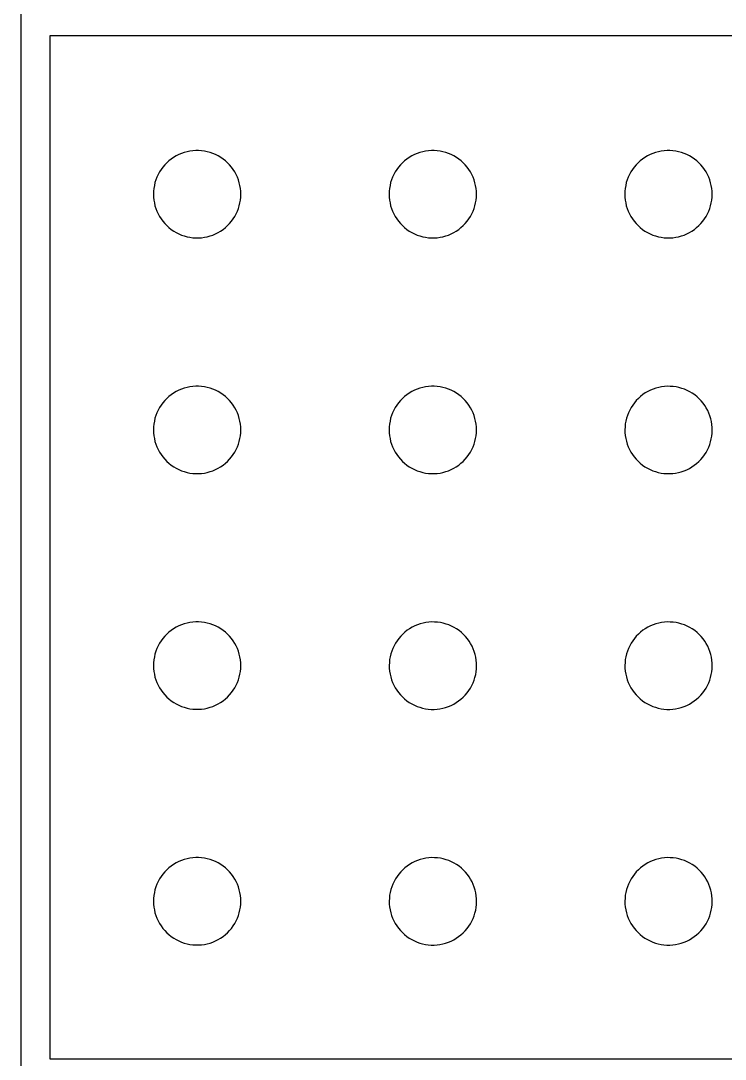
# Model space of a CAD drawing. Extents: x -75 to 75, y -42 to 42.
# Drawn here: x 30.59 to 42.55, y -5.03 to 12.59 of the extents above; entities that cross this region are included whole.
import ezdxf

# ---------------------------------------------------------------- set-up
doc = ezdxf.new("R2010")
doc.units = 0
doc.header["$MEASUREMENT"] = 0
doc.layers.get('0').update_dxf_attribs({"linetype": 'CONTINUOUS'})

msp = doc.modelspace()

# ---------------------------------------------------------------- linework, layer by layer
for p, q in [((30.594, 30.718), (30.594, -41.282)), ((31.094, 12.343), (52.094, 12.343)), ((31.094, -5.032), (31.094, 12.343)), ((33.148, 10.246), (33.109, 10.215)), ((33.188, 10.274), (33.148, 10.246)), ((33.231, 10.299), (33.188, 10.274)), ((33.275, 10.322), (33.231, 10.299)), ((33.321, 10.341), (33.275, 10.322)), ((33.368, 10.357), (33.321, 10.341)), ((33.416, 10.37), (33.368, 10.357)), ((33.464, 10.38), (33.416, 10.37)), ((33.513, 10.387), (33.464, 10.38)), ((33.563, 10.39), (33.513, 10.387)), ((33.613, 10.39), (33.563, 10.39)), ((33.662, 10.387), (33.613, 10.39)), ((33.711, 10.38), (33.662, 10.387)), ((33.76, 10.37), (33.711, 10.38)), ((33.808, 10.357), (33.76, 10.37)), ((33.854, 10.341), (33.808, 10.357)), ((33.9, 10.321), (33.854, 10.341)), ((33.944, 10.299), (33.9, 10.321)), ((33.987, 10.274), (33.944, 10.299)), ((34.028, 10.246), (33.987, 10.274)), ((34.067, 10.215), (34.028, 10.246)), ((37.148, 10.246), (37.109, 10.215)), ((37.188, 10.274), (37.148, 10.246)), ((37.231, 10.299), (37.188, 10.274)), ((37.275, 10.322), (37.231, 10.299)), ((37.321, 10.341), (37.275, 10.322)), ((37.368, 10.357), (37.321, 10.341)), ((37.416, 10.37), (37.368, 10.357)), ((37.464, 10.38), (37.416, 10.37)), ((37.513, 10.387), (37.464, 10.38)), ((37.563, 10.39), (37.513, 10.387)), ((37.613, 10.39), (37.563, 10.39)), ((37.662, 10.387), (37.613, 10.39)), ((37.711, 10.38), (37.662, 10.387)), ((37.76, 10.37), (37.711, 10.38)), ((37.808, 10.357), (37.76, 10.37)), ((37.854, 10.341), (37.808, 10.357)), ((37.9, 10.321), (37.854, 10.341)), ((37.944, 10.299), (37.9, 10.321)), ((37.987, 10.274), (37.944, 10.299)), ((38.028, 10.246), (37.987, 10.274)), ((38.067, 10.215), (38.028, 10.246)), ((41.148, 10.246), (41.109, 10.215)), ((41.188, 10.274), (41.148, 10.246)), ((41.231, 10.299), (41.188, 10.274)), ((41.275, 10.322), (41.231, 10.299)), ((41.321, 10.341), (41.275, 10.322)), ((41.368, 10.357), (41.321, 10.341)), ((41.416, 10.37), (41.368, 10.357)), ((41.464, 10.38), (41.416, 10.37)), ((41.513, 10.387), (41.464, 10.38)), ((41.563, 10.39), (41.513, 10.387)), ((41.613, 10.39), (41.563, 10.39)), ((41.662, 10.387), (41.613, 10.39)), ((41.711, 10.38), (41.662, 10.387)), ((41.76, 10.37), (41.711, 10.38)), ((41.808, 10.357), (41.76, 10.37)), ((41.854, 10.341), (41.808, 10.357)), ((41.9, 10.321), (41.854, 10.341)), ((41.944, 10.299), (41.9, 10.321)), ((41.987, 10.274), (41.944, 10.299)), ((42.028, 10.246), (41.987, 10.274)), ((42.067, 10.215), (42.028, 10.246)), ((32.976, 10.068), (32.949, 10.027)), ((33.005, 10.108), (32.976, 10.068)), ((33.037, 10.146), (33.005, 10.108)), ((33.072, 10.182), (33.037, 10.146)), ((33.109, 10.215), (33.072, 10.182)), ((34.103, 10.182), (34.067, 10.215)), ((34.138, 10.146), (34.103, 10.182)), ((34.17, 10.108), (34.138, 10.146)), ((34.199, 10.068), (34.17, 10.108)), ((34.226, 10.026), (34.199, 10.068)), ((36.976, 10.068), (36.949, 10.027)), ((37.005, 10.108), (36.976, 10.068)), ((37.037, 10.146), (37.005, 10.108)), ((37.072, 10.182), (37.037, 10.146)), ((37.109, 10.215), (37.072, 10.182)), ((38.103, 10.182), (38.067, 10.215)), ((38.138, 10.146), (38.103, 10.182)), ((38.17, 10.108), (38.138, 10.146)), ((38.199, 10.068), (38.17, 10.108)), ((38.226, 10.026), (38.199, 10.068)), ((40.976, 10.068), (40.949, 10.027)), ((41.005, 10.108), (40.976, 10.068)), ((41.037, 10.146), (41.005, 10.108)), ((41.072, 10.182), (41.037, 10.146)), ((41.109, 10.215), (41.072, 10.182)), ((42.103, 10.182), (42.067, 10.215)), ((42.138, 10.146), (42.103, 10.182)), ((42.17, 10.108), (42.138, 10.146)), ((42.199, 10.068), (42.17, 10.108)), ((42.226, 10.026), (42.199, 10.068)), ((32.887, 9.892), (32.872, 9.845)), ((32.905, 9.938), (32.887, 9.892)), ((32.925, 9.983), (32.905, 9.938)), ((32.949, 10.027), (32.925, 9.983)), ((34.25, 9.983), (34.226, 10.026)), ((34.27, 9.938), (34.25, 9.983)), ((34.288, 9.892), (34.27, 9.938)), ((34.303, 9.844), (34.288, 9.892)), ((36.887, 9.892), (36.872, 9.845)), ((36.905, 9.938), (36.887, 9.892)), ((36.925, 9.983), (36.905, 9.938)), ((36.949, 10.027), (36.925, 9.983)), ((38.25, 9.983), (38.226, 10.026)), ((38.27, 9.938), (38.25, 9.983)), ((38.288, 9.892), (38.27, 9.938)), ((38.303, 9.844), (38.288, 9.892)), ((40.887, 9.892), (40.872, 9.845)), ((40.905, 9.938), (40.887, 9.892)), ((40.925, 9.983), (40.905, 9.938)), ((40.949, 10.027), (40.925, 9.983)), ((42.25, 9.983), (42.226, 10.026)), ((42.27, 9.938), (42.25, 9.983)), ((42.288, 9.892), (42.27, 9.938)), ((42.303, 9.844), (42.288, 9.892)), ((32.847, 9.698), (32.846, 9.648)), ((32.852, 9.747), (32.847, 9.698)), ((32.861, 9.796), (32.852, 9.747)), ((32.872, 9.845), (32.861, 9.796)), ((34.314, 9.796), (34.303, 9.844)), ((34.323, 9.747), (34.314, 9.796)), ((34.327, 9.698), (34.323, 9.747)), ((34.329, 9.648), (34.327, 9.698)), ((36.847, 9.698), (36.846, 9.648)), ((36.852, 9.747), (36.847, 9.698)), ((36.861, 9.796), (36.852, 9.747)), ((36.872, 9.845), (36.861, 9.796)), ((38.314, 9.796), (38.303, 9.844)), ((38.323, 9.747), (38.314, 9.796)), ((38.327, 9.698), (38.323, 9.747)), ((38.329, 9.648), (38.327, 9.698)), ((40.847, 9.698), (40.846, 9.648)), ((40.852, 9.747), (40.847, 9.698)), ((40.861, 9.796), (40.852, 9.747)), ((40.872, 9.845), (40.861, 9.796)), ((42.314, 9.796), (42.303, 9.844)), ((42.323, 9.747), (42.314, 9.796)), ((42.327, 9.698), (42.323, 9.747)), ((42.329, 9.648), (42.327, 9.698)), ((32.846, 9.648), (32.848, 9.599)), ((32.848, 9.599), (32.853, 9.55)), ((32.853, 9.55), (32.861, 9.501)), ((34.314, 9.501), (34.322, 9.55)), ((34.322, 9.55), (34.327, 9.599)), ((34.327, 9.599), (34.329, 9.648)), ((36.846, 9.648), (36.848, 9.599)), ((36.848, 9.599), (36.853, 9.55)), ((36.853, 9.55), (36.861, 9.501)), ((38.314, 9.501), (38.322, 9.55)), ((38.322, 9.55), (38.327, 9.599)), ((38.327, 9.599), (38.329, 9.648)), ((40.846, 9.648), (40.848, 9.599)), ((40.848, 9.599), (40.853, 9.55)), ((40.853, 9.55), (40.861, 9.501)), ((42.314, 9.501), (42.322, 9.55)), ((42.322, 9.55), (42.327, 9.599)), ((42.327, 9.599), (42.329, 9.648)), ((32.861, 9.501), (32.872, 9.452)), ((32.872, 9.452), (32.887, 9.405)), ((32.887, 9.405), (32.905, 9.359)), ((32.905, 9.359), (32.926, 9.314)), ((34.249, 9.314), (34.27, 9.359)), ((34.27, 9.359), (34.288, 9.405)), ((34.288, 9.405), (34.303, 9.452)), ((34.303, 9.452), (34.314, 9.501)), ((36.861, 9.501), (36.872, 9.452)), ((36.872, 9.452), (36.887, 9.405)), ((36.887, 9.405), (36.905, 9.359)), ((36.905, 9.359), (36.926, 9.314)), ((38.249, 9.314), (38.27, 9.359)), ((38.27, 9.359), (38.288, 9.405)), ((38.288, 9.405), (38.303, 9.452)), ((38.303, 9.452), (38.314, 9.501)), ((40.861, 9.501), (40.872, 9.452)), ((40.872, 9.452), (40.887, 9.405)), ((40.887, 9.405), (40.905, 9.359)), ((40.905, 9.359), (40.926, 9.314)), ((42.249, 9.314), (42.27, 9.359)), ((42.27, 9.359), (42.288, 9.405)), ((42.288, 9.405), (42.303, 9.452)), ((42.303, 9.452), (42.314, 9.501)), ((32.926, 9.314), (32.95, 9.27)), ((32.95, 9.27), (32.976, 9.229)), ((32.976, 9.229), (33.006, 9.189)), ((33.006, 9.189), (33.038, 9.151)), ((34.137, 9.151), (34.169, 9.189)), ((34.169, 9.189), (34.199, 9.229)), ((34.199, 9.229), (34.225, 9.271)), ((34.225, 9.271), (34.249, 9.314)), ((36.926, 9.314), (36.95, 9.27)), ((36.95, 9.27), (36.976, 9.229)), ((36.976, 9.229), (37.006, 9.189)), ((37.006, 9.189), (37.038, 9.151)), ((38.137, 9.151), (38.169, 9.189)), ((38.169, 9.189), (38.199, 9.229)), ((38.199, 9.229), (38.225, 9.271)), ((38.225, 9.271), (38.249, 9.314)), ((40.926, 9.314), (40.95, 9.27)), ((40.95, 9.27), (40.976, 9.229)), ((40.976, 9.229), (41.006, 9.189)), ((41.006, 9.189), (41.038, 9.151)), ((42.137, 9.151), (42.169, 9.189)), ((42.169, 9.189), (42.199, 9.229)), ((42.199, 9.229), (42.225, 9.271)), ((42.225, 9.271), (42.249, 9.314)), ((33.038, 9.151), (33.072, 9.115)), ((33.072, 9.115), (33.109, 9.082)), ((33.109, 9.082), (33.148, 9.051)), ((33.148, 9.051), (33.189, 9.023)), ((33.189, 9.023), (33.232, 8.998)), ((33.232, 8.998), (33.276, 8.975)), ((33.9, 8.976), (33.944, 8.998)), ((33.944, 8.998), (33.986, 9.023)), ((33.986, 9.023), (34.027, 9.051)), ((34.027, 9.051), (34.066, 9.082)), ((34.066, 9.082), (34.103, 9.115)), ((34.103, 9.115), (34.137, 9.151)), ((37.038, 9.151), (37.072, 9.115)), ((37.072, 9.115), (37.109, 9.082)), ((37.109, 9.082), (37.148, 9.051)), ((37.148, 9.051), (37.189, 9.023)), ((37.189, 9.023), (37.232, 8.998)), ((37.232, 8.998), (37.276, 8.975)), ((37.9, 8.976), (37.944, 8.998)), ((37.944, 8.998), (37.986, 9.023)), ((37.986, 9.023), (38.027, 9.051)), ((38.027, 9.051), (38.066, 9.082)), ((38.066, 9.082), (38.103, 9.115)), ((38.103, 9.115), (38.137, 9.151)), ((41.038, 9.151), (41.072, 9.115)), ((41.072, 9.115), (41.109, 9.082)), ((41.109, 9.082), (41.148, 9.051)), ((41.148, 9.051), (41.189, 9.023)), ((41.189, 9.023), (41.232, 8.998)), ((41.232, 8.998), (41.276, 8.975)), ((41.9, 8.976), (41.944, 8.998)), ((41.944, 8.998), (41.986, 9.023)), ((41.986, 9.023), (42.027, 9.051)), ((42.027, 9.051), (42.066, 9.082)), ((42.066, 9.082), (42.103, 9.115)), ((42.103, 9.115), (42.137, 9.151)), ((33.276, 8.975), (33.321, 8.956)), ((33.321, 8.956), (33.368, 8.94)), ((33.368, 8.94), (33.416, 8.927)), ((33.416, 8.927), (33.464, 8.917)), ((33.464, 8.917), (33.513, 8.911)), ((33.513, 8.911), (33.563, 8.907)), ((33.563, 8.907), (33.612, 8.907)), ((33.612, 8.907), (33.662, 8.911)), ((33.662, 8.911), (33.711, 8.917)), ((33.711, 8.917), (33.759, 8.927)), ((33.759, 8.927), (33.807, 8.94)), ((33.807, 8.94), (33.854, 8.956)), ((33.854, 8.956), (33.9, 8.976)), ((37.276, 8.975), (37.321, 8.956)), ((37.321, 8.956), (37.368, 8.94)), ((37.368, 8.94), (37.416, 8.927)), ((37.416, 8.927), (37.464, 8.917)), ((37.464, 8.917), (37.513, 8.911)), ((37.513, 8.911), (37.563, 8.907)), ((37.563, 8.907), (37.612, 8.907)), ((37.612, 8.907), (37.662, 8.911)), ((37.662, 8.911), (37.711, 8.917)), ((37.711, 8.917), (37.759, 8.927)), ((37.759, 8.927), (37.807, 8.94)), ((37.807, 8.94), (37.854, 8.956)), ((37.854, 8.956), (37.9, 8.976)), ((41.276, 8.975), (41.321, 8.956)), ((41.321, 8.956), (41.368, 8.94)), ((41.368, 8.94), (41.416, 8.927)), ((41.416, 8.927), (41.464, 8.917)), ((41.464, 8.917), (41.513, 8.911)), ((41.513, 8.911), (41.563, 8.907)), ((41.563, 8.907), (41.612, 8.907)), ((41.612, 8.907), (41.662, 8.911)), ((41.662, 8.911), (41.711, 8.917)), ((41.711, 8.917), (41.759, 8.927)), ((41.759, 8.927), (41.807, 8.94)), ((41.807, 8.94), (41.854, 8.956)), ((41.854, 8.956), (41.9, 8.976)), ((33.368, 6.357), (33.321, 6.341)), ((33.416, 6.37), (33.368, 6.357)), ((33.464, 6.38), (33.416, 6.37)), ((33.513, 6.387), (33.464, 6.38)), ((33.563, 6.39), (33.513, 6.387)), ((33.613, 6.39), (33.563, 6.39)), ((33.662, 6.387), (33.613, 6.39)), ((33.711, 6.38), (33.662, 6.387)), ((33.76, 6.37), (33.711, 6.38)), ((33.808, 6.357), (33.76, 6.37)), ((33.854, 6.341), (33.808, 6.357)), ((37.368, 6.357), (37.321, 6.341)), ((37.416, 6.37), (37.368, 6.357)), ((37.464, 6.38), (37.416, 6.37)), ((37.513, 6.387), (37.464, 6.38)), ((37.563, 6.39), (37.513, 6.387)), ((37.613, 6.39), (37.563, 6.39)), ((37.662, 6.387), (37.613, 6.39)), ((37.711, 6.38), (37.662, 6.387)), ((37.76, 6.37), (37.711, 6.38)), ((37.808, 6.357), (37.76, 6.37)), ((37.854, 6.341), (37.808, 6.357)), ((41.374, 6.357), (41.327, 6.341)), ((41.422, 6.37), (41.374, 6.357)), ((41.47, 6.379), (41.422, 6.37)), ((41.52, 6.386), (41.47, 6.379)), ((41.569, 6.389), (41.52, 6.386)), ((41.619, 6.388), (41.569, 6.389)), ((41.668, 6.385), (41.619, 6.388)), ((41.717, 6.378), (41.668, 6.385)), ((41.766, 6.368), (41.717, 6.378)), ((41.813, 6.354), (41.766, 6.368)), ((41.86, 6.338), (41.813, 6.354)), ((33.072, 6.182), (33.037, 6.146)), ((33.109, 6.215), (33.072, 6.182)), ((33.148, 6.246), (33.109, 6.215)), ((33.188, 6.274), (33.148, 6.246)), ((33.231, 6.299), (33.188, 6.274)), ((33.275, 6.322), (33.231, 6.299)), ((33.321, 6.341), (33.275, 6.322)), ((33.9, 6.321), (33.854, 6.341)), ((33.944, 6.299), (33.9, 6.321)), ((33.987, 6.274), (33.944, 6.299)), ((34.028, 6.246), (33.987, 6.274)), ((34.067, 6.215), (34.028, 6.246)), ((34.103, 6.182), (34.067, 6.215)), ((34.138, 6.146), (34.103, 6.182)), ((37.072, 6.182), (37.037, 6.146)), ((37.109, 6.215), (37.072, 6.182)), ((37.148, 6.246), (37.109, 6.215)), ((37.188, 6.274), (37.148, 6.246)), ((37.231, 6.299), (37.188, 6.274)), ((37.275, 6.322), (37.231, 6.299)), ((37.321, 6.341), (37.275, 6.322)), ((37.9, 6.321), (37.854, 6.341)), ((37.944, 6.299), (37.9, 6.321)), ((37.987, 6.274), (37.944, 6.299)), ((38.028, 6.246), (37.987, 6.274)), ((38.067, 6.215), (38.028, 6.246)), ((38.103, 6.182), (38.067, 6.215)), ((38.138, 6.146), (38.103, 6.182)), ((41.077, 6.183), (41.042, 6.148)), ((41.114, 6.216), (41.077, 6.183)), ((41.153, 6.247), (41.114, 6.216)), ((41.194, 6.275), (41.153, 6.247)), ((41.237, 6.3), (41.194, 6.275)), ((41.281, 6.322), (41.237, 6.3)), ((41.327, 6.341), (41.281, 6.322)), ((41.906, 6.318), (41.86, 6.338)), ((41.95, 6.295), (41.906, 6.318)), ((41.992, 6.27), (41.95, 6.295)), ((42.033, 6.242), (41.992, 6.27)), ((42.072, 6.211), (42.033, 6.242)), ((42.108, 6.177), (42.072, 6.211)), ((42.142, 6.141), (42.108, 6.177)), ((32.949, 6.027), (32.925, 5.983)), ((32.976, 6.068), (32.949, 6.027)), ((33.005, 6.108), (32.976, 6.068)), ((33.037, 6.146), (33.005, 6.108)), ((34.17, 6.108), (34.138, 6.146)), ((34.199, 6.068), (34.17, 6.108)), ((34.226, 6.026), (34.199, 6.068)), ((34.25, 5.983), (34.226, 6.026)), ((36.949, 6.027), (36.925, 5.983)), ((36.976, 6.068), (36.949, 6.027)), ((37.005, 6.108), (36.976, 6.068)), ((37.037, 6.146), (37.005, 6.108)), ((38.17, 6.108), (38.138, 6.146)), ((38.199, 6.068), (38.17, 6.108)), ((38.226, 6.026), (38.199, 6.068)), ((38.25, 5.983), (38.226, 6.026)), ((40.953, 6.029), (40.929, 5.986)), ((40.98, 6.071), (40.953, 6.029)), ((41.01, 6.11), (40.98, 6.071)), ((41.042, 6.148), (41.01, 6.11)), ((42.174, 6.103), (42.142, 6.141)), ((42.203, 6.063), (42.174, 6.103)), ((42.23, 6.021), (42.203, 6.063)), ((42.253, 5.978), (42.23, 6.021)), ((32.872, 5.845), (32.861, 5.796)), ((32.887, 5.892), (32.872, 5.845)), ((32.905, 5.938), (32.887, 5.892)), ((32.925, 5.983), (32.905, 5.938)), ((34.27, 5.938), (34.25, 5.983)), ((34.288, 5.892), (34.27, 5.938)), ((34.303, 5.844), (34.288, 5.892)), ((34.314, 5.796), (34.303, 5.844)), ((36.872, 5.845), (36.861, 5.796)), ((36.887, 5.892), (36.872, 5.845)), ((36.905, 5.938), (36.887, 5.892)), ((36.925, 5.983), (36.905, 5.938)), ((38.27, 5.938), (38.25, 5.983)), ((38.288, 5.892), (38.27, 5.938)), ((38.303, 5.844), (38.288, 5.892)), ((38.314, 5.796), (38.303, 5.844)), ((40.875, 5.847), (40.863, 5.799)), ((40.89, 5.894), (40.875, 5.847)), ((40.908, 5.941), (40.89, 5.894)), ((40.929, 5.986), (40.908, 5.941)), ((42.274, 5.933), (42.253, 5.978)), ((42.291, 5.886), (42.274, 5.933)), ((42.306, 5.839), (42.291, 5.886)), ((42.317, 5.791), (42.306, 5.839)), ((32.847, 5.698), (32.846, 5.648)), ((32.846, 5.648), (32.848, 5.599)), ((32.852, 5.747), (32.847, 5.698)), ((32.861, 5.796), (32.852, 5.747)), ((34.323, 5.747), (34.314, 5.796)), ((34.327, 5.698), (34.323, 5.747)), ((34.329, 5.648), (34.327, 5.698)), ((34.327, 5.599), (34.329, 5.648)), ((36.847, 5.698), (36.846, 5.648)), ((36.846, 5.648), (36.848, 5.599)), ((36.852, 5.747), (36.847, 5.698)), ((36.861, 5.796), (36.852, 5.747)), ((38.323, 5.747), (38.314, 5.796)), ((38.327, 5.698), (38.323, 5.747)), ((38.329, 5.648), (38.327, 5.698)), ((38.327, 5.599), (38.329, 5.648)), ((40.85, 5.701), (40.848, 5.651)), ((40.848, 5.651), (40.849, 5.602)), ((40.855, 5.75), (40.85, 5.701)), ((40.863, 5.799), (40.855, 5.75)), ((42.325, 5.742), (42.317, 5.791)), ((42.33, 5.692), (42.325, 5.742)), ((42.329, 5.593), (42.331, 5.643)), ((42.331, 5.643), (42.33, 5.692)), ((32.848, 5.599), (32.853, 5.55)), ((32.853, 5.55), (32.861, 5.501)), ((32.861, 5.501), (32.872, 5.452)), ((34.303, 5.452), (34.314, 5.501)), ((34.314, 5.501), (34.322, 5.55)), ((34.322, 5.55), (34.327, 5.599)), ((36.848, 5.599), (36.853, 5.55)), ((36.853, 5.55), (36.861, 5.501)), ((36.861, 5.501), (36.872, 5.452)), ((38.303, 5.452), (38.314, 5.501)), ((38.314, 5.501), (38.322, 5.55)), ((38.322, 5.55), (38.327, 5.599)), ((40.849, 5.602), (40.854, 5.552)), ((40.854, 5.552), (40.862, 5.503)), ((40.862, 5.503), (40.873, 5.455)), ((42.303, 5.447), (42.315, 5.495)), ((42.315, 5.495), (42.324, 5.544)), ((42.324, 5.544), (42.329, 5.593)), ((32.872, 5.452), (32.887, 5.405)), ((32.887, 5.405), (32.905, 5.359)), ((32.905, 5.359), (32.926, 5.314)), ((32.926, 5.314), (32.95, 5.27)), ((34.225, 5.271), (34.249, 5.314)), ((34.249, 5.314), (34.27, 5.359)), ((34.27, 5.359), (34.288, 5.405)), ((34.288, 5.405), (34.303, 5.452)), ((36.872, 5.452), (36.887, 5.405)), ((36.887, 5.405), (36.905, 5.359)), ((36.905, 5.359), (36.926, 5.314)), ((36.926, 5.314), (36.95, 5.27)), ((38.225, 5.271), (38.249, 5.314)), ((38.249, 5.314), (38.27, 5.359)), ((38.27, 5.359), (38.288, 5.405)), ((38.288, 5.405), (38.303, 5.452)), ((40.873, 5.455), (40.887, 5.408)), ((40.887, 5.408), (40.905, 5.361)), ((40.905, 5.361), (40.926, 5.316)), ((40.926, 5.316), (40.949, 5.273)), ((42.225, 5.266), (42.249, 5.309)), ((42.249, 5.309), (42.27, 5.354)), ((42.27, 5.354), (42.288, 5.4)), ((42.288, 5.4), (42.303, 5.447)), ((32.95, 5.27), (32.976, 5.229)), ((32.976, 5.229), (33.006, 5.189)), ((33.006, 5.189), (33.038, 5.151)), ((33.038, 5.151), (33.072, 5.115)), ((33.072, 5.115), (33.109, 5.082)), ((34.066, 5.082), (34.103, 5.115)), ((34.103, 5.115), (34.137, 5.151)), ((34.137, 5.151), (34.169, 5.189)), ((34.169, 5.189), (34.199, 5.229)), ((34.199, 5.229), (34.225, 5.271)), ((36.95, 5.27), (36.976, 5.229)), ((36.976, 5.229), (37.006, 5.189)), ((37.006, 5.189), (37.038, 5.151)), ((37.038, 5.151), (37.072, 5.115)), ((37.072, 5.115), (37.109, 5.082)), ((38.066, 5.082), (38.103, 5.115)), ((38.103, 5.115), (38.137, 5.151)), ((38.137, 5.151), (38.169, 5.189)), ((38.169, 5.189), (38.199, 5.229)), ((38.199, 5.229), (38.225, 5.271)), ((40.949, 5.273), (40.976, 5.231)), ((40.976, 5.231), (41.005, 5.191)), ((41.005, 5.191), (41.037, 5.153)), ((41.037, 5.153), (41.071, 5.117)), ((41.071, 5.117), (41.108, 5.083)), ((42.102, 5.111), (42.137, 5.147)), ((42.137, 5.147), (42.169, 5.184)), ((42.169, 5.184), (42.198, 5.224)), ((42.198, 5.224), (42.225, 5.266)), ((33.109, 5.082), (33.148, 5.051)), ((33.148, 5.051), (33.189, 5.023)), ((33.189, 5.023), (33.232, 4.998)), ((33.232, 4.998), (33.276, 4.975)), ((33.276, 4.975), (33.321, 4.956)), ((33.321, 4.956), (33.368, 4.94)), ((33.368, 4.94), (33.416, 4.927)), ((33.759, 4.927), (33.807, 4.94)), ((33.807, 4.94), (33.854, 4.956)), ((33.854, 4.956), (33.9, 4.976)), ((33.9, 4.976), (33.944, 4.998)), ((33.944, 4.998), (33.986, 5.023)), ((33.986, 5.023), (34.027, 5.051)), ((34.027, 5.051), (34.066, 5.082)), ((37.109, 5.082), (37.148, 5.051)), ((37.148, 5.051), (37.189, 5.023)), ((37.189, 5.023), (37.232, 4.998)), ((37.232, 4.998), (37.276, 4.975)), ((37.276, 4.975), (37.321, 4.956)), ((37.321, 4.956), (37.368, 4.94)), ((37.368, 4.94), (37.416, 4.927)), ((37.759, 4.927), (37.807, 4.94)), ((37.807, 4.94), (37.854, 4.956)), ((37.854, 4.956), (37.9, 4.976)), ((37.9, 4.976), (37.944, 4.998)), ((37.944, 4.998), (37.986, 5.023)), ((37.986, 5.023), (38.027, 5.051)), ((38.027, 5.051), (38.066, 5.082)), ((41.108, 5.083), (41.147, 5.052)), ((41.147, 5.052), (41.187, 5.024)), ((41.187, 5.024), (41.23, 4.999)), ((41.23, 4.999), (41.274, 4.976)), ((41.274, 4.976), (41.32, 4.956)), ((41.32, 4.956), (41.367, 4.94)), ((41.367, 4.94), (41.415, 4.926)), ((41.757, 4.925), (41.805, 4.938)), ((41.805, 4.938), (41.852, 4.954)), ((41.852, 4.954), (41.898, 4.973)), ((41.898, 4.973), (41.942, 4.995)), ((41.942, 4.995), (41.985, 5.02)), ((41.985, 5.02), (42.026, 5.048)), ((42.026, 5.048), (42.065, 5.078)), ((42.065, 5.078), (42.102, 5.111)), ((33.416, 4.927), (33.464, 4.917)), ((33.464, 4.917), (33.513, 4.911)), ((33.513, 4.911), (33.563, 4.907)), ((33.563, 4.907), (33.612, 4.907)), ((33.612, 4.907), (33.662, 4.911)), ((33.662, 4.911), (33.711, 4.917)), ((33.711, 4.917), (33.759, 4.927)), ((37.416, 4.927), (37.464, 4.917)), ((37.464, 4.917), (37.513, 4.911)), ((37.513, 4.911), (37.563, 4.907)), ((37.563, 4.907), (37.612, 4.907)), ((37.612, 4.907), (37.662, 4.911)), ((37.662, 4.911), (37.711, 4.917)), ((37.711, 4.917), (37.759, 4.927)), ((41.415, 4.926), (41.463, 4.916)), ((41.463, 4.916), (41.511, 4.91)), ((41.511, 4.91), (41.56, 4.906)), ((41.56, 4.906), (41.61, 4.906)), ((41.61, 4.906), (41.659, 4.909)), ((41.659, 4.909), (41.709, 4.915)), ((41.709, 4.915), (41.757, 4.925)), ((33.231, 2.299), (33.188, 2.274)), ((33.275, 2.322), (33.231, 2.299)), ((33.321, 2.341), (33.275, 2.322)), ((33.368, 2.357), (33.321, 2.341)), ((33.416, 2.37), (33.368, 2.357)), ((33.464, 2.38), (33.416, 2.37)), ((33.513, 2.387), (33.464, 2.38)), ((33.563, 2.39), (33.513, 2.387)), ((33.613, 2.39), (33.563, 2.39)), ((33.662, 2.387), (33.613, 2.39)), ((33.711, 2.38), (33.662, 2.387)), ((33.76, 2.37), (33.711, 2.38)), ((33.808, 2.357), (33.76, 2.37)), ((33.854, 2.341), (33.808, 2.357)), ((33.9, 2.321), (33.854, 2.341)), ((33.944, 2.299), (33.9, 2.321)), ((33.987, 2.274), (33.944, 2.299)), ((37.237, 2.3), (37.194, 2.275)), ((37.281, 2.322), (37.237, 2.3)), ((37.327, 2.341), (37.281, 2.322)), ((37.374, 2.357), (37.327, 2.341)), ((37.422, 2.37), (37.374, 2.357)), ((37.47, 2.379), (37.422, 2.37)), ((37.52, 2.386), (37.47, 2.379)), ((37.569, 2.389), (37.52, 2.386)), ((37.619, 2.388), (37.569, 2.389)), ((37.668, 2.385), (37.619, 2.388)), ((37.717, 2.378), (37.668, 2.385)), ((37.766, 2.368), (37.717, 2.378)), ((37.813, 2.354), (37.766, 2.368)), ((37.86, 2.338), (37.813, 2.354)), ((37.906, 2.318), (37.86, 2.338)), ((37.95, 2.295), (37.906, 2.318)), ((37.992, 2.27), (37.95, 2.295)), ((41.237, 2.3), (41.194, 2.275)), ((41.281, 2.322), (41.237, 2.3)), ((41.327, 2.341), (41.281, 2.322)), ((41.374, 2.357), (41.327, 2.341)), ((41.422, 2.37), (41.374, 2.357)), ((41.47, 2.379), (41.422, 2.37)), ((41.52, 2.386), (41.47, 2.379)), ((41.569, 2.389), (41.52, 2.386)), ((41.619, 2.388), (41.569, 2.389)), ((41.668, 2.385), (41.619, 2.388)), ((41.717, 2.378), (41.668, 2.385)), ((41.766, 2.368), (41.717, 2.378)), ((41.813, 2.354), (41.766, 2.368)), ((41.86, 2.338), (41.813, 2.354)), ((41.906, 2.318), (41.86, 2.338)), ((41.95, 2.295), (41.906, 2.318)), ((41.992, 2.27), (41.95, 2.295)), ((33.037, 2.146), (33.005, 2.108)), ((33.072, 2.182), (33.037, 2.146)), ((33.109, 2.215), (33.072, 2.182)), ((33.148, 2.246), (33.109, 2.215)), ((33.188, 2.274), (33.148, 2.246)), ((34.028, 2.246), (33.987, 2.274)), ((34.067, 2.215), (34.028, 2.246)), ((34.103, 2.182), (34.067, 2.215)), ((34.138, 2.146), (34.103, 2.182)), ((34.17, 2.108), (34.138, 2.146)), ((37.042, 2.148), (37.01, 2.11)), ((37.077, 2.183), (37.042, 2.148)), ((37.114, 2.216), (37.077, 2.183)), ((37.153, 2.247), (37.114, 2.216)), ((37.194, 2.275), (37.153, 2.247)), ((38.033, 2.242), (37.992, 2.27)), ((38.072, 2.211), (38.033, 2.242)), ((38.108, 2.177), (38.072, 2.211)), ((38.142, 2.141), (38.108, 2.177)), ((38.174, 2.103), (38.142, 2.141)), ((41.042, 2.148), (41.01, 2.11)), ((41.077, 2.183), (41.042, 2.148)), ((41.114, 2.216), (41.077, 2.183)), ((41.153, 2.247), (41.114, 2.216)), ((41.194, 2.275), (41.153, 2.247)), ((42.033, 2.242), (41.992, 2.27)), ((42.072, 2.211), (42.033, 2.242)), ((42.108, 2.177), (42.072, 2.211)), ((42.142, 2.141), (42.108, 2.177)), ((42.174, 2.103), (42.142, 2.141)), ((32.925, 1.983), (32.905, 1.938)), ((32.949, 2.027), (32.925, 1.983)), ((32.976, 2.068), (32.949, 2.027)), ((33.005, 2.108), (32.976, 2.068)), ((34.199, 2.068), (34.17, 2.108)), ((34.226, 2.026), (34.199, 2.068)), ((34.25, 1.983), (34.226, 2.026)), ((34.27, 1.938), (34.25, 1.983)), ((36.908, 1.941), (36.89, 1.894)), ((36.929, 1.986), (36.908, 1.941)), ((36.953, 2.029), (36.929, 1.986)), ((36.98, 2.071), (36.953, 2.029)), ((37.01, 2.11), (36.98, 2.071)), ((38.203, 2.063), (38.174, 2.103)), ((38.23, 2.021), (38.203, 2.063)), ((38.253, 1.978), (38.23, 2.021)), ((38.274, 1.933), (38.253, 1.978)), ((40.908, 1.941), (40.89, 1.894)), ((40.929, 1.986), (40.908, 1.941)), ((40.953, 2.029), (40.929, 1.986)), ((40.98, 2.071), (40.953, 2.029)), ((41.01, 2.11), (40.98, 2.071)), ((42.203, 2.063), (42.174, 2.103)), ((42.23, 2.021), (42.203, 2.063)), ((42.253, 1.978), (42.23, 2.021)), ((42.274, 1.933), (42.253, 1.978)), ((32.861, 1.796), (32.852, 1.747)), ((32.872, 1.845), (32.861, 1.796)), ((32.887, 1.892), (32.872, 1.845)), ((32.905, 1.938), (32.887, 1.892)), ((34.288, 1.892), (34.27, 1.938)), ((34.303, 1.844), (34.288, 1.892)), ((34.314, 1.796), (34.303, 1.844)), ((34.323, 1.747), (34.314, 1.796)), ((36.863, 1.799), (36.855, 1.75)), ((36.875, 1.847), (36.863, 1.799)), ((36.89, 1.894), (36.875, 1.847)), ((38.291, 1.886), (38.274, 1.933)), ((38.306, 1.839), (38.291, 1.886)), ((38.317, 1.791), (38.306, 1.839)), ((38.325, 1.742), (38.317, 1.791)), ((40.863, 1.799), (40.855, 1.75)), ((40.875, 1.847), (40.863, 1.799)), ((40.89, 1.894), (40.875, 1.847)), ((42.291, 1.886), (42.274, 1.933)), ((42.306, 1.839), (42.291, 1.886)), ((42.317, 1.791), (42.306, 1.839)), ((42.325, 1.742), (42.317, 1.791)), ((32.847, 1.698), (32.846, 1.648)), ((32.846, 1.648), (32.848, 1.599)), ((32.852, 1.747), (32.847, 1.698)), ((32.848, 1.599), (32.853, 1.55)), ((34.322, 1.55), (34.327, 1.599)), ((34.327, 1.698), (34.323, 1.747)), ((34.329, 1.648), (34.327, 1.698)), ((34.327, 1.599), (34.329, 1.648)), ((36.85, 1.701), (36.848, 1.651)), ((36.848, 1.651), (36.849, 1.602)), ((36.849, 1.602), (36.854, 1.552)), ((36.855, 1.75), (36.85, 1.701)), ((38.324, 1.544), (38.329, 1.593)), ((38.33, 1.692), (38.325, 1.742)), ((38.329, 1.593), (38.331, 1.643)), ((38.331, 1.643), (38.33, 1.692)), ((40.85, 1.701), (40.848, 1.651)), ((40.848, 1.651), (40.849, 1.602)), ((40.849, 1.602), (40.854, 1.552)), ((40.855, 1.75), (40.85, 1.701)), ((42.324, 1.544), (42.329, 1.593)), ((42.33, 1.692), (42.325, 1.742)), ((42.329, 1.593), (42.331, 1.643)), ((42.331, 1.643), (42.33, 1.692)), ((32.853, 1.55), (32.861, 1.501)), ((32.861, 1.501), (32.872, 1.452)), ((32.872, 1.452), (32.887, 1.405)), ((34.288, 1.405), (34.303, 1.452)), ((34.303, 1.452), (34.314, 1.501)), ((34.314, 1.501), (34.322, 1.55)), ((36.854, 1.552), (36.862, 1.503)), ((36.862, 1.503), (36.873, 1.455)), ((36.873, 1.455), (36.887, 1.408)), ((38.288, 1.4), (38.303, 1.447)), ((38.303, 1.447), (38.315, 1.495)), ((38.315, 1.495), (38.324, 1.544)), ((40.854, 1.552), (40.862, 1.503)), ((40.862, 1.503), (40.873, 1.455)), ((40.873, 1.455), (40.887, 1.408)), ((42.288, 1.4), (42.303, 1.447)), ((42.303, 1.447), (42.315, 1.495)), ((42.315, 1.495), (42.324, 1.544)), ((32.887, 1.405), (32.905, 1.359)), ((32.905, 1.359), (32.926, 1.314)), ((32.926, 1.314), (32.95, 1.27)), ((32.95, 1.27), (32.976, 1.229)), ((34.199, 1.229), (34.225, 1.271)), ((34.225, 1.271), (34.249, 1.314)), ((34.249, 1.314), (34.27, 1.359)), ((34.27, 1.359), (34.288, 1.405)), ((36.887, 1.408), (36.905, 1.361)), ((36.905, 1.361), (36.926, 1.316)), ((36.926, 1.316), (36.949, 1.273)), ((36.949, 1.273), (36.976, 1.231)), ((38.198, 1.224), (38.225, 1.266)), ((38.225, 1.266), (38.249, 1.309)), ((38.249, 1.309), (38.27, 1.354)), ((38.27, 1.354), (38.288, 1.4)), ((40.887, 1.408), (40.905, 1.361)), ((40.905, 1.361), (40.926, 1.316)), ((40.926, 1.316), (40.949, 1.273)), ((40.949, 1.273), (40.976, 1.231)), ((42.198, 1.224), (42.225, 1.266)), ((42.225, 1.266), (42.249, 1.309)), ((42.249, 1.309), (42.27, 1.354)), ((42.27, 1.354), (42.288, 1.4)), ((32.976, 1.229), (33.006, 1.189)), ((33.006, 1.189), (33.038, 1.151)), ((33.038, 1.151), (33.072, 1.115)), ((33.072, 1.115), (33.109, 1.082)), ((33.109, 1.082), (33.148, 1.051)), ((34.027, 1.051), (34.066, 1.082)), ((34.066, 1.082), (34.103, 1.115)), ((34.103, 1.115), (34.137, 1.151)), ((34.137, 1.151), (34.169, 1.189)), ((34.169, 1.189), (34.199, 1.229)), ((36.976, 1.231), (37.005, 1.191)), ((37.005, 1.191), (37.037, 1.153)), ((37.037, 1.153), (37.071, 1.117)), ((37.071, 1.117), (37.108, 1.083)), ((37.108, 1.083), (37.147, 1.052)), ((38.026, 1.048), (38.065, 1.078)), ((38.065, 1.078), (38.102, 1.111)), ((38.102, 1.111), (38.137, 1.147)), ((38.137, 1.147), (38.169, 1.184)), ((38.169, 1.184), (38.198, 1.224)), ((40.976, 1.231), (41.005, 1.191)), ((41.005, 1.191), (41.037, 1.153)), ((41.037, 1.153), (41.071, 1.117)), ((41.071, 1.117), (41.108, 1.083)), ((41.108, 1.083), (41.147, 1.052)), ((42.026, 1.048), (42.065, 1.078)), ((42.065, 1.078), (42.102, 1.111)), ((42.102, 1.111), (42.137, 1.147)), ((42.137, 1.147), (42.169, 1.184)), ((42.169, 1.184), (42.198, 1.224)), ((33.148, 1.051), (33.189, 1.023)), ((33.189, 1.023), (33.232, 0.998)), ((33.232, 0.998), (33.276, 0.975)), ((33.276, 0.975), (33.321, 0.956)), ((33.321, 0.956), (33.368, 0.94)), ((33.368, 0.94), (33.416, 0.927)), ((33.416, 0.927), (33.464, 0.917)), ((33.464, 0.917), (33.513, 0.911)), ((33.513, 0.911), (33.563, 0.907)), ((33.563, 0.907), (33.612, 0.907)), ((33.612, 0.907), (33.662, 0.911)), ((33.662, 0.911), (33.711, 0.917)), ((33.711, 0.917), (33.759, 0.927)), ((33.759, 0.927), (33.807, 0.94)), ((33.807, 0.94), (33.854, 0.956)), ((33.854, 0.956), (33.9, 0.976)), ((33.9, 0.976), (33.944, 0.998)), ((33.944, 0.998), (33.986, 1.023)), ((33.986, 1.023), (34.027, 1.051)), ((37.147, 1.052), (37.187, 1.024)), ((37.187, 1.024), (37.23, 0.999)), ((37.23, 0.999), (37.274, 0.976)), ((37.274, 0.976), (37.32, 0.956)), ((37.32, 0.956), (37.367, 0.94)), ((37.367, 0.94), (37.415, 0.926)), ((37.415, 0.926), (37.463, 0.916)), ((37.463, 0.916), (37.511, 0.91)), ((37.511, 0.91), (37.56, 0.906)), ((37.56, 0.906), (37.61, 0.906)), ((37.61, 0.906), (37.659, 0.909)), ((37.659, 0.909), (37.709, 0.915)), ((37.709, 0.915), (37.757, 0.925)), ((37.757, 0.925), (37.805, 0.938)), ((37.805, 0.938), (37.852, 0.954)), ((37.852, 0.954), (37.898, 0.973)), ((37.898, 0.973), (37.942, 0.995)), ((37.942, 0.995), (37.985, 1.02)), ((37.985, 1.02), (38.026, 1.048)), ((41.147, 1.052), (41.187, 1.024)), ((41.187, 1.024), (41.23, 0.999)), ((41.23, 0.999), (41.274, 0.976)), ((41.274, 0.976), (41.32, 0.956)), ((41.32, 0.956), (41.367, 0.94)), ((41.367, 0.94), (41.415, 0.926)), ((41.415, 0.926), (41.463, 0.916)), ((41.463, 0.916), (41.511, 0.91)), ((41.511, 0.91), (41.56, 0.906)), ((41.56, 0.906), (41.61, 0.906)), ((41.61, 0.906), (41.659, 0.909)), ((41.659, 0.909), (41.709, 0.915)), ((41.709, 0.915), (41.757, 0.925)), ((41.757, 0.925), (41.805, 0.938)), ((41.805, 0.938), (41.852, 0.954)), ((41.852, 0.954), (41.898, 0.973)), ((41.898, 0.973), (41.942, 0.995)), ((41.942, 0.995), (41.985, 1.02)), ((41.985, 1.02), (42.026, 1.048)), ((33.148, -1.754), (33.109, -1.785)), ((33.188, -1.726), (33.148, -1.754)), ((33.231, -1.701), (33.188, -1.726)), ((33.275, -1.678), (33.231, -1.701)), ((33.321, -1.659), (33.275, -1.678)), ((33.368, -1.643), (33.321, -1.659)), ((33.416, -1.63), (33.368, -1.643)), ((33.464, -1.62), (33.416, -1.63)), ((33.513, -1.613), (33.464, -1.62)), ((33.563, -1.61), (33.513, -1.613)), ((33.613, -1.61), (33.563, -1.61)), ((33.662, -1.613), (33.613, -1.61)), ((33.711, -1.62), (33.662, -1.613)), ((33.76, -1.63), (33.711, -1.62)), ((33.808, -1.643), (33.76, -1.63)), ((33.854, -1.659), (33.808, -1.643)), ((33.9, -1.679), (33.854, -1.659)), ((33.944, -1.701), (33.9, -1.679)), ((33.987, -1.726), (33.944, -1.701)), ((34.028, -1.754), (33.987, -1.726)), ((34.067, -1.785), (34.028, -1.754)), ((37.153, -1.753), (37.114, -1.784)), ((37.194, -1.725), (37.153, -1.753)), ((37.237, -1.7), (37.194, -1.725)), ((37.281, -1.678), (37.237, -1.7)), ((37.327, -1.659), (37.281, -1.678)), ((37.374, -1.643), (37.327, -1.659)), ((37.422, -1.63), (37.374, -1.643)), ((37.47, -1.621), (37.422, -1.63)), ((37.52, -1.614), (37.47, -1.621)), ((37.569, -1.611), (37.52, -1.614)), ((37.619, -1.612), (37.569, -1.611)), ((37.668, -1.615), (37.619, -1.612)), ((37.717, -1.622), (37.668, -1.615)), ((37.766, -1.632), (37.717, -1.622)), ((37.813, -1.646), (37.766, -1.632)), ((37.86, -1.662), (37.813, -1.646)), ((37.906, -1.682), (37.86, -1.662)), ((37.95, -1.705), (37.906, -1.682)), ((37.992, -1.73), (37.95, -1.705)), ((38.033, -1.758), (37.992, -1.73)), ((38.072, -1.789), (38.033, -1.758)), ((41.153, -1.753), (41.114, -1.784)), ((41.194, -1.725), (41.153, -1.753)), ((41.237, -1.7), (41.194, -1.725)), ((41.281, -1.678), (41.237, -1.7)), ((41.327, -1.659), (41.281, -1.678)), ((41.374, -1.643), (41.327, -1.659)), ((41.422, -1.63), (41.374, -1.643)), ((41.47, -1.621), (41.422, -1.63)), ((41.52, -1.614), (41.47, -1.621)), ((41.569, -1.611), (41.52, -1.614)), ((41.619, -1.612), (41.569, -1.611)), ((41.668, -1.615), (41.619, -1.612)), ((41.717, -1.622), (41.668, -1.615)), ((41.766, -1.632), (41.717, -1.622)), ((41.813, -1.646), (41.766, -1.632)), ((41.86, -1.662), (41.813, -1.646)), ((41.906, -1.682), (41.86, -1.662)), ((41.95, -1.705), (41.906, -1.682)), ((41.992, -1.73), (41.95, -1.705)), ((42.033, -1.758), (41.992, -1.73)), ((42.072, -1.789), (42.033, -1.758)), ((32.976, -1.932), (32.949, -1.973)), ((33.005, -1.892), (32.976, -1.932)), ((33.037, -1.854), (33.005, -1.892)), ((33.072, -1.818), (33.037, -1.854)), ((33.109, -1.785), (33.072, -1.818)), ((34.103, -1.818), (34.067, -1.785)), ((34.138, -1.854), (34.103, -1.818)), ((34.17, -1.892), (34.138, -1.854)), ((34.199, -1.932), (34.17, -1.892)), ((34.226, -1.974), (34.199, -1.932)), ((36.98, -1.929), (36.953, -1.971)), ((37.01, -1.89), (36.98, -1.929)), ((37.042, -1.852), (37.01, -1.89)), ((37.077, -1.817), (37.042, -1.852)), ((37.114, -1.784), (37.077, -1.817)), ((38.108, -1.823), (38.072, -1.789)), ((38.142, -1.859), (38.108, -1.823)), ((38.174, -1.897), (38.142, -1.859)), ((38.203, -1.937), (38.174, -1.897)), ((38.23, -1.979), (38.203, -1.937)), ((40.98, -1.929), (40.953, -1.971)), ((41.01, -1.89), (40.98, -1.929)), ((41.042, -1.852), (41.01, -1.89)), ((41.077, -1.817), (41.042, -1.852)), ((41.114, -1.784), (41.077, -1.817)), ((42.108, -1.823), (42.072, -1.789)), ((42.142, -1.859), (42.108, -1.823)), ((42.174, -1.897), (42.142, -1.859)), ((42.203, -1.937), (42.174, -1.897)), ((42.23, -1.979), (42.203, -1.937)), ((32.887, -2.108), (32.872, -2.155)), ((32.905, -2.062), (32.887, -2.108)), ((32.925, -2.017), (32.905, -2.062)), ((32.949, -1.973), (32.925, -2.017)), ((34.25, -2.017), (34.226, -1.974)), ((34.27, -2.062), (34.25, -2.017)), ((34.288, -2.108), (34.27, -2.062)), ((34.303, -2.156), (34.288, -2.108)), ((36.89, -2.106), (36.875, -2.153)), ((36.908, -2.059), (36.89, -2.106)), ((36.929, -2.014), (36.908, -2.059)), ((36.953, -1.971), (36.929, -2.014)), ((38.253, -2.022), (38.23, -1.979)), ((38.274, -2.067), (38.253, -2.022)), ((38.291, -2.114), (38.274, -2.067)), ((38.306, -2.161), (38.291, -2.114)), ((40.89, -2.106), (40.875, -2.153)), ((40.908, -2.059), (40.89, -2.106)), ((40.929, -2.014), (40.908, -2.059)), ((40.953, -1.971), (40.929, -2.014)), ((42.253, -2.022), (42.23, -1.979)), ((42.274, -2.067), (42.253, -2.022)), ((42.291, -2.114), (42.274, -2.067)), ((42.306, -2.161), (42.291, -2.114)), ((32.852, -2.253), (32.847, -2.302)), ((32.861, -2.204), (32.852, -2.253)), ((32.872, -2.155), (32.861, -2.204)), ((34.314, -2.204), (34.303, -2.156)), ((34.323, -2.253), (34.314, -2.204)), ((34.327, -2.302), (34.323, -2.253)), ((36.855, -2.25), (36.85, -2.299)), ((36.863, -2.201), (36.855, -2.25)), ((36.875, -2.153), (36.863, -2.201)), ((38.317, -2.209), (38.306, -2.161)), ((38.325, -2.258), (38.317, -2.209)), ((38.33, -2.308), (38.325, -2.258)), ((40.855, -2.25), (40.85, -2.299)), ((40.863, -2.201), (40.855, -2.25)), ((40.875, -2.153), (40.863, -2.201)), ((42.317, -2.209), (42.306, -2.161)), ((42.325, -2.258), (42.317, -2.209)), ((42.33, -2.308), (42.325, -2.258)), ((32.847, -2.302), (32.846, -2.352)), ((32.846, -2.352), (32.848, -2.401)), ((32.848, -2.401), (32.853, -2.45)), ((32.853, -2.45), (32.861, -2.499)), ((34.314, -2.499), (34.322, -2.45)), ((34.322, -2.45), (34.327, -2.401)), ((34.329, -2.352), (34.327, -2.302)), ((34.327, -2.401), (34.329, -2.352)), ((36.85, -2.299), (36.848, -2.349)), ((36.848, -2.349), (36.849, -2.398)), ((36.849, -2.398), (36.854, -2.448)), ((36.854, -2.448), (36.862, -2.497)), ((38.315, -2.505), (38.324, -2.456)), ((38.324, -2.456), (38.329, -2.407)), ((38.329, -2.407), (38.331, -2.357)), ((38.331, -2.357), (38.33, -2.308)), ((40.85, -2.299), (40.848, -2.349)), ((40.848, -2.349), (40.849, -2.398)), ((40.849, -2.398), (40.854, -2.448)), ((40.854, -2.448), (40.862, -2.497)), ((42.315, -2.505), (42.324, -2.456)), ((42.324, -2.456), (42.329, -2.407)), ((42.329, -2.407), (42.331, -2.357)), ((42.331, -2.357), (42.33, -2.308)), ((32.861, -2.499), (32.872, -2.548)), ((32.872, -2.548), (32.887, -2.595)), ((32.887, -2.595), (32.905, -2.641)), ((32.905, -2.641), (32.926, -2.686)), ((34.249, -2.686), (34.27, -2.641)), ((34.27, -2.641), (34.288, -2.595)), ((34.288, -2.595), (34.303, -2.548)), ((34.303, -2.548), (34.314, -2.499)), ((36.862, -2.497), (36.873, -2.545)), ((36.873, -2.545), (36.887, -2.592)), ((36.887, -2.592), (36.905, -2.639)), ((36.905, -2.639), (36.926, -2.684)), ((38.27, -2.646), (38.288, -2.6)), ((38.288, -2.6), (38.303, -2.553)), ((38.303, -2.553), (38.315, -2.505)), ((40.862, -2.497), (40.873, -2.545)), ((40.873, -2.545), (40.887, -2.592)), ((40.887, -2.592), (40.905, -2.639)), ((40.905, -2.639), (40.926, -2.684)), ((42.27, -2.646), (42.288, -2.6)), ((42.288, -2.6), (42.303, -2.553)), ((42.303, -2.553), (42.315, -2.505)), ((32.926, -2.686), (32.95, -2.73)), ((32.95, -2.73), (32.976, -2.771)), ((32.976, -2.771), (33.006, -2.811)), ((33.006, -2.811), (33.038, -2.849)), ((34.137, -2.849), (34.169, -2.811)), ((34.169, -2.811), (34.199, -2.771)), ((34.199, -2.771), (34.225, -2.729)), ((34.225, -2.729), (34.249, -2.686)), ((36.926, -2.684), (36.949, -2.727)), ((36.949, -2.727), (36.976, -2.769)), ((36.976, -2.769), (37.005, -2.809)), ((37.005, -2.809), (37.037, -2.847)), ((38.137, -2.853), (38.169, -2.816)), ((38.169, -2.816), (38.198, -2.776)), ((38.198, -2.776), (38.225, -2.734)), ((38.225, -2.734), (38.249, -2.691)), ((38.249, -2.691), (38.27, -2.646)), ((40.926, -2.684), (40.949, -2.727)), ((40.949, -2.727), (40.976, -2.769)), ((40.976, -2.769), (41.005, -2.809)), ((41.005, -2.809), (41.037, -2.847)), ((42.137, -2.853), (42.169, -2.816)), ((42.169, -2.816), (42.198, -2.776)), ((42.198, -2.776), (42.225, -2.734)), ((42.225, -2.734), (42.249, -2.691)), ((42.249, -2.691), (42.27, -2.646)), ((33.038, -2.849), (33.072, -2.885)), ((33.072, -2.885), (33.109, -2.918)), ((33.109, -2.918), (33.148, -2.949)), ((33.148, -2.949), (33.189, -2.977)), ((33.189, -2.977), (33.232, -3.002)), ((33.944, -3.002), (33.986, -2.977)), ((33.986, -2.977), (34.027, -2.949)), ((34.027, -2.949), (34.066, -2.918)), ((34.066, -2.918), (34.103, -2.885)), ((34.103, -2.885), (34.137, -2.849)), ((37.037, -2.847), (37.071, -2.883)), ((37.071, -2.883), (37.108, -2.917)), ((37.108, -2.917), (37.147, -2.948)), ((37.147, -2.948), (37.187, -2.976)), ((37.187, -2.976), (37.23, -3.001)), ((37.942, -3.005), (37.985, -2.98)), ((37.985, -2.98), (38.026, -2.952)), ((38.026, -2.952), (38.065, -2.922)), ((38.065, -2.922), (38.102, -2.889)), ((38.102, -2.889), (38.137, -2.853)), ((41.037, -2.847), (41.071, -2.883)), ((41.071, -2.883), (41.108, -2.917)), ((41.108, -2.917), (41.147, -2.948)), ((41.147, -2.948), (41.187, -2.976)), ((41.187, -2.976), (41.23, -3.001)), ((41.942, -3.005), (41.985, -2.98)), ((41.985, -2.98), (42.026, -2.952)), ((42.026, -2.952), (42.065, -2.922)), ((42.065, -2.922), (42.102, -2.889)), ((42.102, -2.889), (42.137, -2.853)), ((33.232, -3.002), (33.276, -3.025)), ((33.276, -3.025), (33.321, -3.044)), ((33.321, -3.044), (33.368, -3.06)), ((33.368, -3.06), (33.416, -3.073)), ((33.416, -3.073), (33.464, -3.083)), ((33.464, -3.083), (33.513, -3.089)), ((33.513, -3.089), (33.563, -3.093)), ((33.563, -3.093), (33.612, -3.093)), ((33.612, -3.093), (33.662, -3.089)), ((33.662, -3.089), (33.711, -3.083)), ((33.711, -3.083), (33.759, -3.073)), ((33.759, -3.073), (33.807, -3.06)), ((33.807, -3.06), (33.854, -3.044)), ((33.854, -3.044), (33.9, -3.024)), ((33.9, -3.024), (33.944, -3.002)), ((37.23, -3.001), (37.274, -3.024)), ((37.274, -3.024), (37.32, -3.044)), ((37.32, -3.044), (37.367, -3.06)), ((37.367, -3.06), (37.415, -3.074)), ((37.415, -3.074), (37.463, -3.084)), ((37.463, -3.084), (37.511, -3.09)), ((37.511, -3.09), (37.56, -3.094)), ((37.56, -3.094), (37.61, -3.094)), ((37.61, -3.094), (37.659, -3.091)), ((37.659, -3.091), (37.709, -3.085)), ((37.709, -3.085), (37.757, -3.075)), ((37.757, -3.075), (37.805, -3.062)), ((37.805, -3.062), (37.852, -3.046)), ((37.852, -3.046), (37.898, -3.027)), ((37.898, -3.027), (37.942, -3.005)), ((41.23, -3.001), (41.274, -3.024)), ((41.274, -3.024), (41.32, -3.044)), ((41.32, -3.044), (41.367, -3.06)), ((41.367, -3.06), (41.415, -3.074)), ((41.415, -3.074), (41.463, -3.084)), ((41.463, -3.084), (41.511, -3.09)), ((41.511, -3.09), (41.56, -3.094)), ((41.56, -3.094), (41.61, -3.094)), ((41.61, -3.094), (41.659, -3.091)), ((41.659, -3.091), (41.709, -3.085)), ((41.709, -3.085), (41.757, -3.075)), ((41.757, -3.075), (41.805, -3.062)), ((41.805, -3.062), (41.852, -3.046)), ((41.852, -3.046), (41.898, -3.027)), ((41.898, -3.027), (41.942, -3.005)), ((52.094, -5.032), (31.094, -5.032))]:
    msp.add_line(p, q)

doc.saveas('drawing.dxf')
